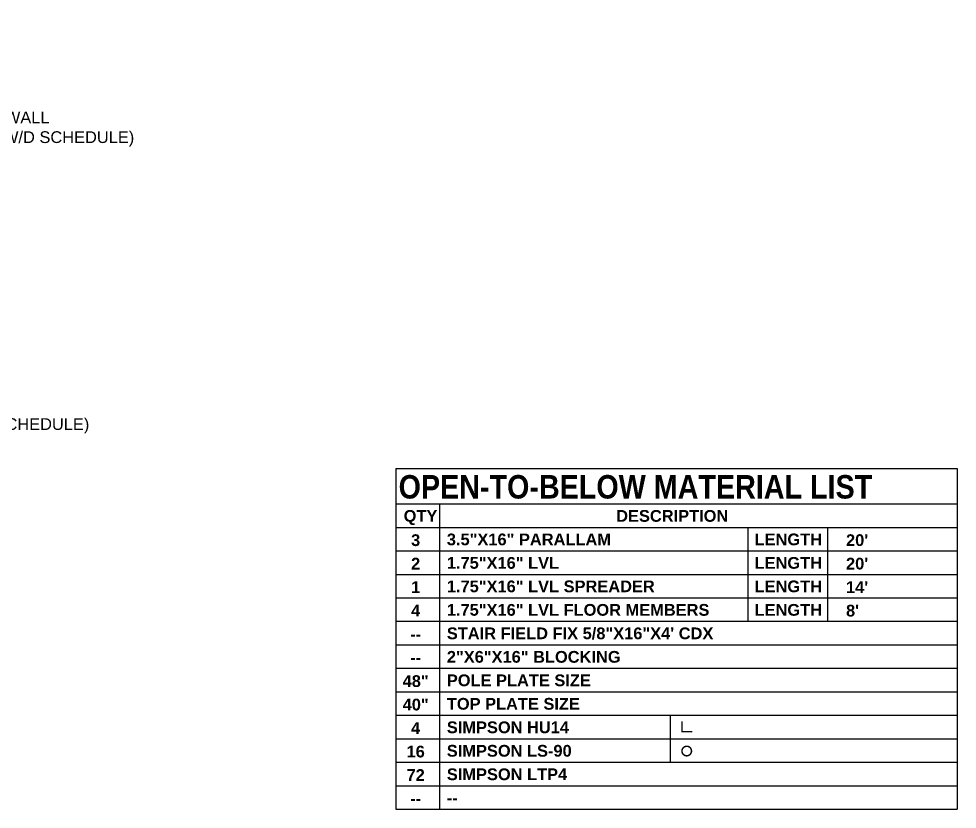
# Model space of a CAD drawing. Header units: inches. Extents: x -332 to 3012, y -914 to 997.
# Drawn here: x 290.7 to 610.3, y -283.1 to -13.9 of the extents above; entities that cross this region are included whole.
import ezdxf
from ezdxf import colors
from ezdxf.entities.mleader import LeaderData, LeaderLine
from ezdxf.enums import TextEntityAlignment as Align
from ezdxf.math import Vec2, Vec3

# ---------------------------------------------------------------- set-up
doc = ezdxf.new("R2010")
doc.units = ezdxf.units.IN
doc.header["$LTSCALE"] = 10
doc.header["$MEASUREMENT"] = 0
doc.layers.add('A-SCH', color=171, linetype='CONTINUOUS')
doc.layers.add('A-TXT', color=222, linetype='CONTINUOUS')
doc.styles.add('style1', font='arial.ttf')
doc.styles.add('style2', font='arialbd.ttf')

msp = doc.modelspace()

# ---------------------------------------------------------------- linework, layer by layer
at = {"layer": 'A-SCH'}
for p, q in [((419.06693, -167.12712), (419.06693, -283.12712)), ((610.32643, -167.12712), (610.32643, -283.12712)), ((434.0131, -179.12712), (434.0131, -283.12712)), ((539.05262, -187.12712), (539.05262, -203.12712)), ((566.11436, -187.12712), (566.11436, -203.12712)), ((539.05262, -195.12712), (539.05262, -219.12712)), ((566.11436, -195.12712), (566.11436, -219.12712))]:
    msp.add_line(p, q, dxfattribs=at)
for points in [[(419.06693, -167.12712), (610.32643, -167.12712)], [(419.06693, -179.12712), (610.32643, -179.12712)], [(419.06693, -187.12712), (610.32643, -187.12712)], [(419.06693, -195.12712), (610.32643, -195.12712)], [(419.06693, -203.12712), (610.32643, -203.12712)], [(419.06693, -211.12712), (610.32643, -211.12712)], [(419.06693, -219.12712), (610.32643, -219.12712)], [(419.06693, -227.12712), (610.32643, -227.12712)], [(419.06693, -235.12712), (610.32643, -235.12712)], [(419.06693, -243.12712), (610.32643, -243.12712)], [(419.06693, -251.12712), (610.32643, -251.12712)], [(512.54038, -251.12712), (512.54038, -267.12712)], [(419.06693, -259.12712), (610.32643, -259.12712)], [(419.06693, -259.12712), (610.32643, -259.12712)], [(419.06693, -267.12712), (610.32643, -267.12712)], [(419.06693, -275.12712), (610.32643, -275.12712)], [(419.06693, -283.12712), (610.32643, -283.12712)]]:
    msp.add_lwpolyline(points, dxfattribs=at)
at = {"layer": 'A-SCH', "const_width": 0.5}
msp.add_lwpolyline([(516.56841, -253.19204), (516.56841, -256.69204), (520.06841, -256.69204)], dxfattribs=at)
msp.add_lwpolyline([(516.56826, -263.3069, 1), (519.81826, -263.3069, 1)], format="xyb", close=True, dxfattribs=at)

# ---------------------------------------------------------------- texts
at = {"layer": 'A-SCH', "style": 'style2', "width": 0.875}
msp.add_text('OPEN-TO-BELOW MATERIAL LIST', height=8, dxfattribs=at).set_placement((420.05815, -177.31526))
at = {"layer": 'A-SCH', "style": 'style2'}
for s, p in [('3', (425.86768, -193.4813)), ('2', (425.86768, -201.4813)), ('1', (425.86768, -209.4813)), ('4', (425.86768, -217.4813)), ('--', (425.86768, -225.4813)), ('--', (425.86768, -233.4813)), ('48"', (425.86768, -241.4813)), ('40"', (425.86768, -249.4813)), ('4', (425.86768, -257.4813)), ('16', (425.86768, -265.4813)), ('72', (425.86768, -273.4813)), ('--', (425.86768, -281.4813))]:
    msp.add_text(s, height=4, dxfattribs=at).set_placement(p, align=Align.CENTER)
for s, p in [('3.5"X16" PARALLAM', (436.48671, -193.22823)), ('LENGTH', (541.30217, -193.22823)), ("20'", (572.44693, -193.4813)), ('1.75"X16" LVL', (436.48671, -201.22823)), ('LENGTH', (541.30217, -201.22823)), ("20'", (572.44693, -201.4813)), ('1.75"X16" LVL SPREADER', (436.48671, -209.22823)), ('LENGTH', (541.30217, -209.22823)), ("14'", (572.44693, -209.4813)), ('1.75"X16" LVL FLOOR MEMBERS', (436.48671, -217.22823)), ('LENGTH', (541.30217, -217.22823)), ("8'", (572.44693, -217.4813)), ('STAIR FIELD FIX 5/8"X16"X4\' CDX', (436.48671, -225.22823)), ('2"X6"X16" BLOCKING', (436.48671, -233.22823)), ('POLE PLATE SIZE', (436.48671, -241.22823)), ('TOP PLATE SIZE', (436.48671, -249.22823)), ('SIMPSON HU14', (436.48671, -257.22823)), ('SIMPSON LS-90', (436.4777, -265.22823)), ('SIMPSON LTP4', (436.48671, -273.22823)), ('--', (436.48671, -281.22823))]:
    msp.add_text(s, height=4, dxfattribs=at).set_placement(p)
at = {"layer": 'A-SCH', "char_height": 4, "width": 45.5587723, "attachment_point": 1, "style": 'style2'}
for s, insert in [('QTY', (421.77692, -181.22823)), ('DESCRIPTION', (494.15877, -181.22823))]:
    msp.add_mtext(s, dxfattribs=dict(at, insert=insert))

# ---------------------------------------------------------------- leaders
at = {"layer": 'A-TXT'}
ml = msp.add_multileader_mtext('Standard', dxfattribs=at)
ml.set_content('KNEEWALL\\P(SEE W/D SCHEDULE)', color=256, style='style1')
ml.set_leader_properties()
ml.build(insert=Vec2(0, 0))
ml.multileader.update_dxf_attribs({"dogleg_length": 4})
ctx = ml.context
ctx.base_point, ctx.plane_origin = Vec3(268.72161, -48.14068), Vec3(370.98473, -181.05234)
notes = []
notes.append((ctx, [(0, (1, 1, 0), (264.72161, -48.14068), (1, 0), 4, [(0, [(249.35755, -13.91422)], 0, [])])]))
ctx.mtext.insert, ctx.mtext.width, ctx.mtext.flow_direction = Vec3(270.72161, -45.56148), 69.8016128, 5
ml = msp.add_multileader_mtext('Standard', dxfattribs=at)
ml.set_content('KNEEWALL\\P(SEE W/D SCHEDULE)', color=256, style='style1')
ml.set_leader_properties()
ml.build(insert=Vec2(0, 0))
ml.multileader.update_dxf_attribs({"dogleg_length": 4})
ctx = ml.context
ctx.base_point, ctx.plane_origin = Vec3(253.42414, -145.86776), Vec3(247.83603, -153.57118)
notes.append((ctx, [(0, (1, 1, 0), (249.42414, -145.86776), (1, 0), 4, [(0, [(223.13296, -115.21017)], 0, [])])]))
ctx.mtext.insert, ctx.mtext.width, ctx.mtext.flow_direction = Vec3(255.42414, -143.28856), 69.8016128, 5
for ctx, leaders in notes:
    for number, flags, end, landing, length, lines in leaders:
        leader = LeaderData()
        leader.index, (leader.has_last_leader_line, leader.has_dogleg_vector, leader.attachment_direction) = number, flags
        leader.last_leader_point, leader.dogleg_vector, leader.dogleg_length = Vec3(end), Vec3(landing), length
        for number, points, colour, breaks in lines:
            line = LeaderLine()
            line.index, line.vertices, line.color, line.breaks = number, Vec3.list(points), colors.encode_raw_color(colour), breaks
            leader.lines.append(line)
        ctx.leaders.append(leader)

doc.saveas('drawing.dxf')
